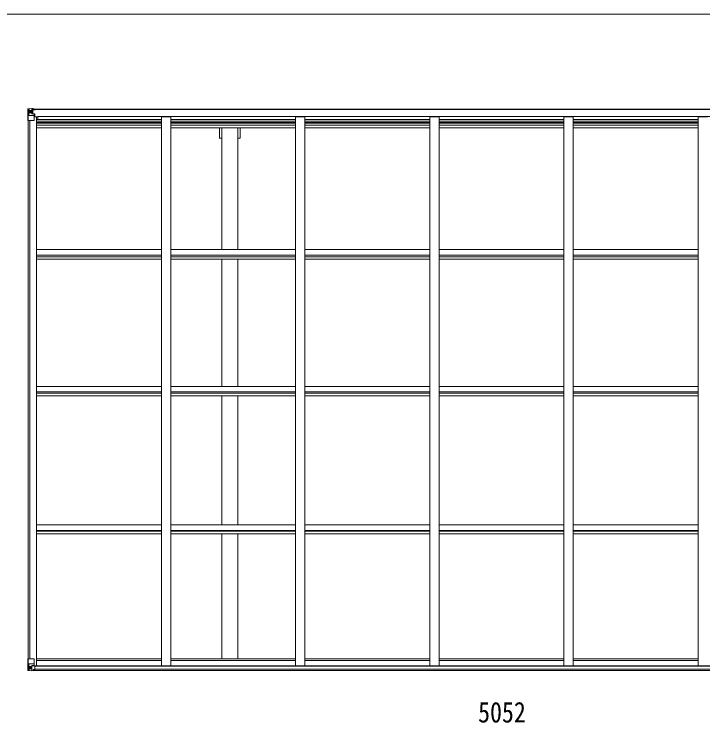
# Model space of a CAD drawing. Units: millimetres at full size, sheet at 1:25; details may follow other scales. Extents: x -6988 to 7066, y -4877 to 4823.
# Drawn here: x -300 to 3374, y 1039 to 4823 of the extents above; entities that cross this region are included whole.
import ezdxf
from ezdxf.enums import TextEntityAlignment as Align

# ---------------------------------------------------------------- set-up
doc = ezdxf.new("R2010")
doc.units = ezdxf.units.MM
doc.header["$LTSCALE"] = 25
for name, color, linetype, lineweight in [('0-1_本体', 4, 'Continuous', 9), ('0-2_部品', 7, 'Continuous', 9), ('0-A_寸法', 6, 'Continuous', 9), ('F-0_240', 7, 'Continuous', 9)]:
    doc.layers.add(name, color=color, linetype=linetype, lineweight=lineweight)
doc.styles.add('ＭＳ ゴシック', font='')
doc.styles.get('ＭＳ ゴシック').set_extended_font_data('MS Gothic')

msp = doc.modelspace()

# ---------------------------------------------------------------- linework, layer by layer
at = {"layer": '0-1_本体'}
for p, q in [((-204.37, 4316.31), (4804.63, 4316.31)), ((-204.37, 4314.25), (4804.63, 4314.25)), ((-173.37, 4276.05), (4773.63, 4276.05)), ((-173.37, 4260.97), (-173.37, 4276.05)), ((-225.87, 1380.45), (-225.87, 4255.54)), ((-216.87, 1380.45), (-216.87, 4255.54)), ((-216.17, 1380.45), (-216.17, 4255.54)), ((-193.87, 4274.62), (-180.87, 4274.62)), ((-180.87, 1344.1), (-180.87, 4274.62)), ((-180.87, 4260.97), (485.13, 4260.97)), ((-180.87, 4251.61), (485.13, 4251.61)), ((-180.87, 4244.53), (485.13, 4244.53)), ((-180.87, 4240.75), (485.13, 4240.75)), ((485.13, 4274.01), (535.13, 4274.01)), ((485.13, 1344.1), (485.13, 4274.01)), ((535.13, 1344.1), (535.13, 4274.01)), ((535.13, 4260.97), (1201.13, 4260.97)), ((535.13, 4251.61), (1201.13, 4251.61)), ((535.13, 4244.53), (1201.13, 4244.53)), ((535.13, 4240.75), (1201.13, 4240.75)), ((1201.13, 4274.01), (1251.13, 4274.01)), ((1201.13, 1344.1), (1201.13, 4274.01)), ((1251.13, 1344.1), (1251.13, 4274.01)), ((1251.13, 4260.97), (1917.13, 4260.97)), ((1251.13, 4251.61), (1917.13, 4251.61)), ((1251.13, 4244.53), (1917.13, 4244.53)), ((1251.13, 4240.75), (1917.13, 4240.75)), ((1917.13, 4274.01), (1967.13, 4274.01)), ((1917.13, 1344.1), (1917.13, 4274.01)), ((1967.13, 1344.1), (1967.13, 4274.01)), ((1967.13, 4260.97), (2633.13, 4260.97)), ((1967.13, 4251.61), (2633.13, 4251.61)), ((1967.13, 4244.53), (2633.13, 4244.53)), ((1967.13, 4240.75), (2633.13, 4240.75)), ((2633.13, 4274.01), (2683.13, 4274.01)), ((2633.13, 1344.1), (2633.13, 4274.01)), ((2683.13, 1344.1), (2683.13, 4274.01)), ((2683.13, 4260.97), (3349.13, 4260.97)), ((2683.13, 4251.61), (3349.13, 4251.61)), ((2683.13, 4244.53), (3349.13, 4244.53)), ((2683.13, 4240.75), (3349.13, 4240.75)), ((3399.13, 4274.01), (3349.13, 4274.01)), ((3349.13, 1344.1), (3349.13, 4274.01)), ((-180.87, 4229.4), (485.13, 4229.4)), ((-180.87, 4216.58), (485.13, 4216.58)), ((535.13, 4229.4), (1201.13, 4229.4)), ((535.13, 4216.58), (1201.13, 4216.58)), ((795.13, 4160.31), (795.13, 4216.58)), ((807.63, 3565.82), (807.63, 4216.58)), ((892.63, 3565.82), (892.63, 4216.58)), ((1251.13, 4229.4), (1917.13, 4229.4)), ((1251.13, 4216.58), (1917.13, 4216.58)), ((1967.13, 4229.4), (2633.13, 4229.4)), ((1967.13, 4216.58), (2633.13, 4216.58)), ((2683.13, 4229.4), (3349.13, 4229.4)), ((2683.13, 4216.58), (3349.13, 4216.58)), ((795.13, 4160.31), (807.63, 4160.31)), ((-180.08, 3565.82), (485.13, 3565.82)), ((535.13, 3565.82), (1201.13, 3565.82)), ((1251.13, 3565.82), (1917.13, 3565.82)), ((1967.13, 3565.82), (2633.13, 3565.82)), ((2683.13, 3565.82), (3349.13, 3565.82)), ((-180.08, 3536.74), (485.13, 3536.74)), ((-180.08, 3527.25), (485.13, 3527.25)), ((535.13, 3536.74), (1201.13, 3536.74)), ((535.13, 3527.25), (1201.13, 3527.25)), ((1251.13, 3536.74), (1917.13, 3536.74)), ((1251.13, 3527.25), (1917.13, 3527.25)), ((1967.13, 3536.74), (2633.13, 3536.74)), ((1967.13, 3527.25), (2633.13, 3527.25)), ((2683.13, 3536.74), (3349.13, 3536.74)), ((2683.13, 3527.25), (3349.13, 3527.25)), ((-180.08, 3514.36), (485.13, 3514.36)), ((535.13, 3514.36), (1201.13, 3514.36)), ((807.63, 2835), (807.63, 3514.36)), ((892.63, 2835), (892.63, 3514.36)), ((1251.13, 3514.36), (1917.13, 3514.36)), ((1967.13, 3514.36), (2633.13, 3514.36)), ((2683.13, 3514.36), (3349.13, 3514.36)), ((-180.87, 2835), (485.13, 2835)), ((-180.87, 2805.55), (485.13, 2805.55)), ((535.13, 2835), (1201.13, 2835)), ((535.13, 2805.55), (1201.13, 2805.55)), ((1251.13, 2835), (1917.13, 2835)), ((1251.13, 2805.55), (1917.13, 2805.55)), ((1967.13, 2835), (2633.13, 2835)), ((1967.13, 2805.55), (2633.13, 2805.55)), ((2683.13, 2835), (3349.13, 2835)), ((2683.13, 2805.55), (3349.13, 2805.55)), ((-180.87, 2798.48), (485.13, 2798.48)), ((-180.87, 2785.51), (485.13, 2785.51)), ((535.13, 2798.48), (1201.13, 2798.48)), ((535.13, 2785.51), (1201.13, 2785.51)), ((807.63, 2096.21), (807.63, 2785.51)), ((892.63, 2096.21), (892.63, 2785.51)), ((1251.13, 2798.48), (1917.13, 2798.48)), ((1251.13, 2785.51), (1917.13, 2785.51)), ((1967.13, 2798.48), (2633.13, 2798.48)), ((1967.13, 2785.51), (2633.13, 2785.51)), ((2683.13, 2798.48), (3349.13, 2798.48)), ((2683.13, 2785.51), (3349.13, 2785.51)), ((-180.08, 2096.21), (485.13, 2096.21)), ((535.13, 2096.21), (1201.13, 2096.21)), ((1251.13, 2096.21), (1917.13, 2096.21)), ((1967.13, 2096.21), (2633.13, 2096.21)), ((2683.13, 2096.21), (3349.13, 2096.21)), ((-180.08, 2066.48), (485.13, 2066.48)), ((-180.08, 2061.85), (485.13, 2061.85)), ((-180.08, 2048.83), (485.13, 2048.83)), ((535.13, 2066.48), (1201.13, 2066.48)), ((535.13, 2061.85), (1201.13, 2061.85)), ((535.13, 2048.83), (1201.13, 2048.83)), ((807.63, 2048.83), (807.63, 1381.32)), ((892.63, 2048.83), (892.63, 1381.32)), ((1251.13, 2066.48), (1917.13, 2066.48)), ((1251.13, 2061.85), (1917.13, 2061.85)), ((1251.13, 2048.83), (1917.13, 2048.83)), ((1967.13, 2066.48), (2633.13, 2066.48)), ((1967.13, 2061.85), (2633.13, 2061.85)), ((1967.13, 2048.83), (2633.13, 2048.83)), ((2683.13, 2066.48), (3349.13, 2066.48)), ((2683.13, 2061.85), (3349.13, 2061.85)), ((2683.13, 2048.83), (3349.13, 2048.83)), ((-180.87, 1381.32), (485.13, 1381.32)), ((-180.87, 1372.2), (485.13, 1372.2)), ((535.13, 1381.32), (1201.13, 1381.32)), ((535.13, 1372.2), (1201.13, 1372.2)), ((1251.13, 1381.32), (1917.13, 1381.32)), ((1251.13, 1372.2), (1917.13, 1372.2)), ((1967.13, 1381.32), (2633.13, 1381.32)), ((1967.13, 1372.2), (2633.13, 1372.2)), ((2683.13, 1381.32), (3349.13, 1381.32)), ((2683.13, 1372.2), (3349.13, 1372.2)), ((-189.91, 1344.1), (4806.13, 1344.1)), ((-189.37, 1341.74), (4789.63, 1341.74)), ((-189.37, 1326.08), (4789.63, 1326.08)), ((-199.37, 1318.65), (4799.63, 1318.65))]:
    msp.add_line(p, q, dxfattribs=at)
msp.add_lwpolyline([(892.63, 4160.31), (905.13, 4160.31), (905.13, 4216.58)], dxfattribs=at)
at = {"layer": '0-2_部品'}
for p, q in [((-227.87, 4316.25), (-227.87, 4316.21)), ((-226.93, 4317.25), (-226.93, 4317.25)), ((-226.93, 4317.21), (-226.93, 4317.25)), ((-217.96, 4317.64), (-225.88, 4317.17)), ((-225.02, 4316.2), (-225.03, 4316.13)), ((-225.03, 4255.54), (-225.03, 4316.13)), ((-221.06, 4312.75), (-223.79, 4316.42)), ((-205.87, 4318.43), (-217.87, 4317.65)), ((-199.37, 4318.94), (-205.87, 4318.54)), ((-205.87, 4292.45), (-205.87, 4318.54)), ((-205.87, 4317.66), (-199.37, 4318.06)), ((-199.37, 4317.13), (-204.37, 4317.04)), ((-203.87, 4313.5), (-203.87, 4311.55)), ((-195.87, 4313.5), (-203.87, 4313.5)), ((-195.87, 4313.48), (-203.87, 4313.48)), ((-199.37, 4318.06), (-199.37, 4318.94)), ((-199.37, 4317.54), (-199.37, 4318.06)), ((-199.37, 4317.54), (-199.37, 4317.13)), ((-199.37, 4317.13), (-199.37, 4316.31)), ((-194.37, 4316.74), (-194.37, 4316.31)), ((-194.07, 4316.74), (-194.37, 4316.74)), ((-194.07, 4316.74), (-192.38, 4316.31)), ((-188.87, 4314.25), (-188.87, 4313.24)), ((-187.87, 4313.24), (-187.87, 4314.25)), ((-224.48, 4282.42), (-220.34, 4294.51)), ((-224.48, 4282.42), (-217.87, 4282.21)), ((-220.2, 4309.25), (-217.87, 4309.3)), ((-220.2, 4295.77), (-220.2, 4309.25)), ((-217.87, 4295.74), (-220.2, 4295.77)), ((-217.87, 4309.3), (-205.87, 4309.3)), ((-217.87, 4295.74), (-205.87, 4295.74)), ((-217.87, 4295.74), (-217.87, 4295.74)), ((-217.87, 4282.21), (-193.87, 4282.21)), ((-212.39, 4302.1), (-212.39, 4301.14)), ((-206.87, 4309.3), (-205.87, 4309.3)), ((-204.37, 4312.84), (-205.87, 4312.84)), ((-204.37, 4309.3), (-205.87, 4309.3)), ((-204.37, 4295.74), (-205.87, 4295.74)), ((-205.04, 4292.19), (-194.7, 4290.53)), ((-205.04, 4291.55), (-205.04, 4292.19)), ((-194.7, 4289.9), (-205.04, 4291.55)), ((-203.87, 4312.48), (-204.37, 4312.48)), ((-200.37, 4307.55), (-204.37, 4307.55)), ((-200.37, 4299.34), (-204.37, 4299.34)), ((-204.26, 4311.18), (-200.37, 4311.18)), ((-193.87, 4311.63), (-203.87, 4311.55)), ((-203.87, 4311.38), (-203.87, 4311.55)), ((-203.87, 4311.55), (-203.87, 4311.55)), ((-200.37, 4291.44), (-200.37, 4311.41)), ((-194.7, 4290.53), (-194.7, 4289.9)), ((-194.42, 4290.46), (-190.37, 4290.42)), ((-193.87, 4313.24), (-188.87, 4313.24)), ((-193.87, 4311.63), (-193.87, 4313.24)), ((-193.87, 4256.54), (-193.87, 4289.64)), ((-189.37, 4278.54), (-193.87, 4278.54)), ((-189.37, 4290.41), (-190.37, 4290.42)), ((-190.37, 4288.69), (-189.37, 4288.69)), ((-189.37, 4275.23), (-189.37, 4290.41)), ((-188.87, 4313.24), (-187.87, 4313.24)), ((-187.87, 4313.24), (-187.87, 4311.68)), ((-187.87, 4311.56), (-187.87, 4311.68)), ((-225.03, 4255.54), (-194.87, 4255.54)), ((-173.37, 4275.23), (-193.87, 4275.23)), ((-227.87, 1380.45), (-194.87, 1380.45)), ((-227.87, 1319.74), (-227.87, 1380.45)), ((-225.03, 1380.45), (-225.03, 1319.86)), ((-193.87, 1379.45), (-193.87, 1346.35)), ((-224.48, 1353.56), (-217.87, 1353.78)), ((-224.48, 1353.56), (-220.34, 1341.48)), ((-217.87, 1340.25), (-220.2, 1340.22)), ((-220.2, 1340.22), (-220.2, 1326.74)), ((-220.2, 1326.74), (-217.87, 1326.68)), ((-217.87, 1353.78), (-193.87, 1353.78)), ((-217.87, 1340.25), (-217.87, 1340.25)), ((-205.87, 1340.25), (-217.87, 1340.25)), ((-217.87, 1326.69), (-205.87, 1326.69)), ((-213.35, 1333.89), (-213.35, 1334.85)), ((-205.87, 1344.23), (-199.37, 1344.23)), ((-205.87, 1344.23), (-205.87, 1317.45)), ((-194.69, 1346.09), (-205.04, 1344.44)), ((-205.04, 1344.44), (-205.04, 1344.23)), ((-202.35, 1344.23), (-194.69, 1345.46)), ((-199.37, 1344.23), (-190.37, 1344.2)), ((-194.69, 1345.46), (-194.69, 1346.09)), ((-189.37, 1343.29), (-189.37, 1323.14)), ((-226.93, 1318.78), (-226.93, 1318.73)), ((-217.96, 1318.35), (-225.88, 1318.82)), ((-225.02, 1319.79), (-225.03, 1319.86)), ((-221.06, 1323.24), (-223.79, 1319.57)), ((-205.87, 1317.56), (-217.87, 1318.34)), ((-199.37, 1317.05), (-199.37, 1322.99)), ((-190.37, 1322.42), (-199.37, 1322.37))]:
    msp.add_line(p, q, dxfattribs=at)
for points in [[(-227.87, 4316.21), (-227.87, 4255.54), (-225.03, 4255.54)], [(-226.93, 4317.25), (-217.87, 4317.81), (-205.87, 4318.54)], [(-199.37, 4317.54), (-204.37, 4317.54), (-204.37, 4292.08)], [(-203.87, 4312.48), (-195.87, 4312.48), (-195.87, 4314.25)], [(-214.31, 4303.06), (-215.27, 4303.06), (-215.27, 4304.02), (-214.31, 4304.02)], [(-213.35, 4304.98), (-213.35, 4305.94), (-212.39, 4305.94), (-212.39, 4304.98)], [(-212.39, 4301.14), (-213.35, 4301.14), (-213.35, 4302.1)], [(-211.43, 4304.02), (-210.47, 4304.02), (-210.47, 4303.06), (-211.43, 4303.06)], [(-188.87, 4311.51), (-203.87, 4311.38), (-203.87, 4311.38)], [(-193.87, 4311.63), (-193.87, 4311.62), (-187.87, 4311.68)], [(-190.37, 4290.42), (-190.37, 4288.69), (-193.87, 4288.67)], [(-214.31, 1331.97), (-215.27, 1331.97), (-215.27, 1332.93), (-214.31, 1332.93)], [(-213.35, 1334.85), (-212.39, 1334.85), (-212.39, 1333.89)], [(-212.39, 1331.01), (-212.39, 1330.05), (-213.35, 1330.05), (-213.35, 1331.01)], [(-211.43, 1332.93), (-210.47, 1332.93), (-210.47, 1331.97), (-211.43, 1331.97)], [(-226.93, 1318.73), (-217.87, 1318.18), (-199.37, 1317.05)], [(-189.37, 1323.14), (-189.38, 1323.03), (-199.37, 1322.99)]]:
    msp.add_lwpolyline(points, dxfattribs=at)
for centre in [(-212.87, 4303.54), (-212.87, 1332.45)]:
    msp.add_circle(centre, 5.3, dxfattribs=at)
for centre, radius, start, end in [((-226.87, 4316.26), 1, 93.50017, 180.00079), ((-226.87, 4316.25), 0.999, 93.4424, 179.95083), ((-226.87, 4316.21), 0.999, 93.4424, 179.95083), ((-225.72, 4329.86), 12.7, 269.24466, 275.10311), ((-223.74, 4316.25), 1.28, 131.17831, 182.45895), ((-203.87, 4314), 0.5, 179.99802, 269.99691), ((-203.87, 4313.98), 0.5, 180.00109, 270.00109), ((-214.31, 4304.98), 0.96, 270, 0), ((-214.31, 4302.1), 0.96, 0, 90), ((-211.43, 4304.98), 0.96, 180, 270), ((-211.43, 4302.1), 0.96, 90, 180), ((-204.93, 4293.12), 0.937, 182.32209, 263.26766), ((-204.93, 4292.48), 0.937, 182.32209, 263.26766), ((-203.87, 4311.05), 0.5, 90.52895, 180.04464), ((-203.86, 4310.87), 0.513, 91.88028, 181.04707), ((-194.8, 4289.6), 0.937, 2.32209, 83.26766), ((-194.8, 4288.97), 0.937, 2.32209, 83.26766), ((-188.73, 4319.2), 7.69, 268.96999, 276.43426), ((-194.87, 4256.54), 1, 270, 0), ((-194.87, 1379.45), 1, 0, 90), ((-214.31, 1333.89), 0.96, 270, 0), ((-214.31, 1331.01), 0.96, 0, 90), ((-211.43, 1333.89), 0.96, 180, 270), ((-211.43, 1331.01), 0.96, 90, 180), ((-204.93, 1343.5), 0.937, 96.73234, 129.06602), ((-194.8, 1347.02), 0.937, 276.73234, 357.67791), ((-194.8, 1346.39), 0.937, 276.73234, 357.67791), ((-226.87, 1319.78), 0.999, 180.04917, 266.5576), ((-226.87, 1319.74), 0.999, 180.04917, 266.5576), ((-226.87, 1319.73), 1, 179.99921, 266.49983), ((-225.72, 1306.13), 12.7, 84.89689, 90.75534), ((-223.74, 1319.74), 1.28, 177.54105, 228.82169)]:
    msp.add_arc(centre, radius, start, end, dxfattribs=at)
for centre, major_axis, ratio, start_param, end_param in [((-25.93, 4329.57), (201, 12.36), 0.060933, 3.1373463, 3.1378449), ((-224.93, 4317.33), (2, 0.12), 0.060933, 3.1378449, 4.2119296), ((-224.74, 4314.24), (-0.02, 3), 0.466854, 5.5234897, 6.1575023), ((-223.76, 4284.77), (0.85, 2.32), 0.403757, 2.3087461, 3.2744049), ((-223.07, 4309.16), (0.03, 5), 0.573921, 4.7320603, 5.5159136), ((-221.61, 4295.79), (0, 3), 0.468246, 4.2703918, 4.7058971), ((-299.62, 4309.3), (81.75, 0), 0.061163, 0, 0.0007725), ((-223.76, 1351.22), (0.85, -2.32), 0.403757, 3.0087805, 3.9744392), ((-223.07, 1326.82), (0.03, -5), 0.573921, 0.7672717, 1.551125), ((-221.61, 1340.19), (0, -3), 0.468246, 1.5772882, 2.0127935), ((-299.62, 1326.69), (81.75, 0), 0.061163, 6.2824128, 6.2831853), ((-190.37, 1343.29), (1, -0.021), 0.906239, 0.0187047, 1.589501), ((-224.93, 1318.66), (2, -0.12), 0.060933, 2.0712557, 3.1453404), ((-25.93, 1306.42), (201, -12.36), 0.060933, 3.1453404, 3.145839), ((-224.74, 1321.75), (-0.02, -3), 0.466854, 0.125683, 0.7596956), ((-190.37, 1323.13), (1, 0.012), 0.707053, 4.7036637, 6.124411)]:
    msp.add_ellipse(centre, major_axis=major_axis, ratio=ratio, start_param=start_param, end_param=end_param, dxfattribs=at)
at = {"layer": 'F-0_240', "color": 5}
msp.add_line((-6987.88, 4822.79), (6712.12, 4822.79), dxfattribs=at)

# ---------------------------------------------------------------- texts
at = {"layer": '0-A_寸法', "color": 7, "style": 'ＭＳ ゴシック', "width": 0.85}
msp.add_text('5052', height=110, dxfattribs=at).set_placement((2175.13, 1007.89), align=Align.BOTTOM_LEFT)

doc.saveas('drawing.dxf')
